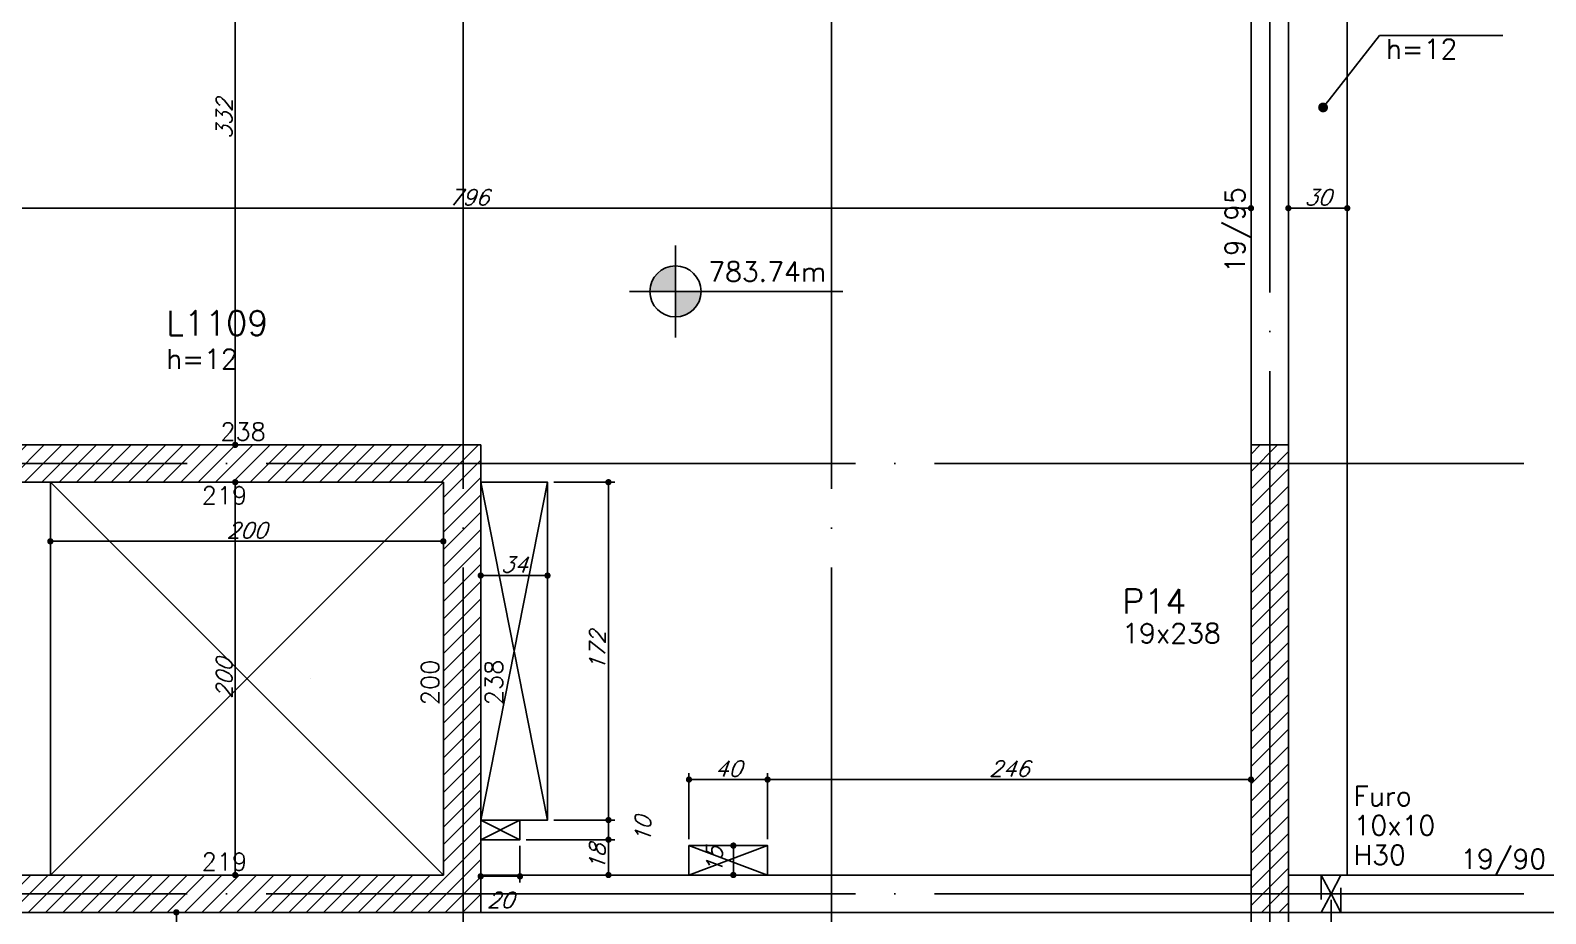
# Model space of a CAD drawing. Extents: x -4723 to 4922, y -2048 to 2452.
# Drawn here: x -25 to 746, y 645 to 1095 of the extents above; entities that cross this region are included whole.
import ezdxf
from ezdxf import colors
from ezdxf.entities.mleader import LeaderData, LeaderLine
from ezdxf.enums import TextEntityAlignment as Align
from ezdxf.math import Vec2, Vec3

# ---------------------------------------------------------------- set-up
doc = ezdxf.new("R2010")
doc.units = 0
doc.header["$LTSCALE"] = 50
doc.header["$MEASUREMENT"] = 0
doc.linetypes.add('EIXO', pattern=[6.8, 6, -0.4, 0, -0.4])
doc.linetypes.add('HIDDEN', pattern=[0.375, 0.25, -0.125])
doc.layers.get('0').update_dxf_attribs({"linetype": 'CONTINUOUS'})
doc.layers.get('DEFPOINTS').update_dxf_attribs({"linetype": 'CONTINUOUS'})
for name, color, linetype in [('242', 3, 'CONTINUOUS'), ('F-AUX-RED', 1, 'CONTINUOUS'), ('F-COTAS', 106, 'CONTINUOUS'), ('F-COTAS-FUROS', 50, 'CONTINUOUS'), ('F-EIXO', 12, 'EIXO'), ('F-FURO-PAREDE', 2, 'HIDDEN'), ('F-FURO-PAREDE-TEXTOS', 2, 'CONTINUOUS'), ('F-LAJES', 3, 'CONTINUOUS'), ('F-LAJES-DIM', 2, 'CONTINUOUS'), ('F-LAJES-NOME', 4, 'CONTINUOUS'), ('F-NÍVEL-PLANTA', 2, 'CONTINUOUS'), ('F-PILARES-DIM', 172, 'CONTINUOUS'), ('F-PILARES-HACH', 174, 'CONTINUOUS'), ('F-PILARES-NOME', 170, 'CONTINUOUS'), ('F-PILARES-S', 170, 'CONTINUOUS'), ('F-TEXTO', 6, 'CONTINUOUS'), ('F-VIGAS', 3, 'CONTINUOUS'), ('F-VIGAS-DIM', 2, 'CONTINUOUS'), ('F-VÃO', 1, 'CONTINUOUS')]:
    doc.layers.add(name, color=color, linetype=linetype)
doc.styles.add('CP-TEXT-INCL', font='simplex.shx', dxfattribs={"oblique": 20})
doc.styles.add('MCP', font='simplex.shx')
doc.styles.add('ROMANS', font='simplex.shx')
doc.styles.get("Standard").update_dxf_attribs({"font": 'simplex.shx'})
doc.dimstyles.new('CP-COTAS-50', dxfattribs={"dimscale": 0.64, "dimtxt": 12.5, "dimasz": 5, "dimexe": 5, "dimexo": 5, "dimgap": 2.5, "dimtad": 1, "dimdec": 1, "dimdsep": 46, "dimtxsty": 'CP-TEXT-INCL', "dimblk1": 'DOT', "dimblk2": 'DOT', "dimsah": 1, "dimcen": 9, "dimclrd": 256, "dimclre": 256, "dimclrt": 256, "dimadec": 0, "dimazin": 0, "dimtfac": 1, "dimtdec": 1, "dimtmove": 2, "dimatfit": 3, "dimldrblk": 'DOT', "dimfxl": 0, "dimtolj": 1, "dimarcsym": 0})

# ---------------------------------------------------------------- blocks, each defined once
blk = doc.blocks.new('Nível - Planta')
at = {"layer": 'F-NÍVEL-PLANTA'}
h = blk.add_hatch(color=71, dxfattribs=at)
h.paths.add_polyline_path([(0, 0), (0, 0.26, 0.414214), (-0.26, 0)])
h.paths.add_polyline_path([(0.26, 0), (0, 0), (0, -0.26, 0.414214)])
for p, q in [((0, -0.469), (0, 0.469)), ((-0.469, 0), (1.704, 0))]:
    blk.add_line(p, q, dxfattribs=at)
blk.add_circle((0, 0), 0.26, dxfattribs=at)
at = {"layer": 'F-TEXTO', "color": 3, "style": 'MCP'}
blk.add_attdef('NÍVEL', (0.333, 0.102), '', height=0.2, dxfattribs=at)
blk = doc.blocks.new('_DOT')
at = {"color": 0, "linetype": 'ByBlock'}
blk.add_line((-0.5, 0), (-1, 0), dxfattribs=at)
at = {"color": 0, "linetype": 'ByBlock', "const_width": 0.5}
blk.add_lwpolyline([(-0.25, 0, 1), (0.25, 0, 1)], format="xyb", close=True, dxfattribs=at)
blk = doc.blocks.new('*D52')
at = {"layer": 'DEFPOINTS', "color": 0, "linetype": 'Continuous', "transparency": 16777216}
for p in [(49.12, 645.5), (49.12, 645.5), (49.12, 493.5)]:
    blk.add_point(p, dxfattribs=at)
at = {"layer": 'F-COTAS', "linetype": 'Continuous', "lineweight": -2, "transparency": 16777216}
blk.add_line((49.12, 496.7), (49.12, 642.3), dxfattribs=at)
at = {"layer": 'F-COTAS', "linetype": 'Continuous', "lineweight": -2, "transparency": 16777216, "xscale": 3.2, "yscale": 3.2, "zscale": 3.2}
for p, rotation in [((49.12, 645.5), 90), ((49.12, 493.5), 270)]:
    blk.add_blockref('_DOT', p, dxfattribs=dict(at, rotation=rotation))
at = {"layer": 'F-COTAS', "linetype": 'Continuous', "transparency": 16777216, "insert": (43.52, 569.5), "char_height": 8, "attachment_point": 5, "rotation": 90, "style": 'CP-TEXT-INCL'}
blk.add_mtext('\\A1;152', dxfattribs=at)
blk = doc.blocks.new('*D53')
at = {"layer": 'DEFPOINTS', "color": 0, "linetype": 'Continuous', "transparency": 16777216}
for p in [(79.07, 864.5), (79.07, 864.5), (79.07, 664.5)]:
    blk.add_point(p, dxfattribs=at)
at = {"layer": 'F-COTAS', "linetype": 'Continuous', "lineweight": -2, "transparency": 16777216}
blk.add_line((79.07, 667.7), (79.07, 861.3), dxfattribs=at)
at = {"layer": 'F-COTAS', "linetype": 'Continuous', "lineweight": -2, "transparency": 16777216, "xscale": 3.2, "yscale": 3.2, "zscale": 3.2}
for p, rotation in [((79.07, 864.5), 90), ((79.07, 664.5), 270)]:
    blk.add_blockref('_DOT', p, dxfattribs=dict(at, rotation=rotation))
at = {"layer": 'F-COTAS', "linetype": 'Continuous', "transparency": 16777216, "insert": (73.47, 764.5), "char_height": 8, "attachment_point": 5, "rotation": 90, "style": 'CP-TEXT-INCL'}
blk.add_mtext('\\A1;200', dxfattribs=at)
blk = doc.blocks.new('*D54')
at = {"layer": 'DEFPOINTS', "color": 0, "linetype": 'Continuous', "transparency": 16777216}
for p in [(79.07, 1215.5), (79.07, 1215.5), (79.07, 883.5)]:
    blk.add_point(p, dxfattribs=at)
at = {"layer": 'F-COTAS', "linetype": 'Continuous', "lineweight": -2, "transparency": 16777216}
blk.add_line((79.07, 886.7), (79.07, 1212.3), dxfattribs=at)
at = {"layer": 'F-COTAS', "linetype": 'Continuous', "lineweight": -2, "transparency": 16777216, "xscale": 3.2, "yscale": 3.2, "zscale": 3.2}
for p, rotation in [((79.07, 1215.5), 90), ((79.07, 883.5), 270)]:
    blk.add_blockref('_DOT', p, dxfattribs=dict(at, rotation=rotation))
at = {"layer": 'F-COTAS', "linetype": 'Continuous', "transparency": 16777216, "insert": (73.47, 1049.5), "char_height": 8, "attachment_point": 5, "rotation": 90, "style": 'CP-TEXT-INCL'}
blk.add_mtext('\\A1;332', dxfattribs=at)
blk = doc.blocks.new('*D84')
at = {"layer": 'DEFPOINTS', "color": 0, "linetype": 'Continuous', "transparency": 16777216}
for p in [(-200, 1003.98), (596, 1003.98), (596, 1003.98)]:
    blk.add_point(p, dxfattribs=at)
at = {"layer": 'F-COTAS', "linetype": 'Continuous', "lineweight": -2, "transparency": 16777216}
blk.add_line((-196.8, 1003.98), (592.8, 1003.98), dxfattribs=at)
at = {"layer": 'F-COTAS', "linetype": 'Continuous', "lineweight": -2, "transparency": 16777216, "xscale": 3.2, "yscale": 3.2, "zscale": 3.2, "rotation": 180}
blk.add_blockref('_DOT', (-200, 1003.98), dxfattribs=at)
at = {"layer": 'F-COTAS', "linetype": 'Continuous', "lineweight": -2, "transparency": 16777216, "xscale": 3.2, "yscale": 3.2, "zscale": 3.2}
blk.add_blockref('_DOT', (596, 1003.98), dxfattribs=at)
at = {"layer": 'F-COTAS', "linetype": 'Continuous', "transparency": 16777216, "insert": (198, 1009.58), "char_height": 8, "attachment_point": 5, "style": 'CP-TEXT-INCL'}
blk.add_mtext('\\A1;796', dxfattribs=at)
blk = doc.blocks.new('*D85')
at = {"layer": 'DEFPOINTS', "color": 0, "linetype": 'Continuous', "transparency": 16777216}
for p in [(615, 1003.98), (645, 1003.98), (645, 1003.98)]:
    blk.add_point(p, dxfattribs=at)
at = {"layer": 'F-COTAS', "linetype": 'Continuous', "lineweight": -2, "transparency": 16777216}
blk.add_line((618.2, 1003.98), (641.8, 1003.98), dxfattribs=at)
at = {"layer": 'F-COTAS', "linetype": 'Continuous', "lineweight": -2, "transparency": 16777216, "xscale": 3.2, "yscale": 3.2, "zscale": 3.2, "rotation": 180}
blk.add_blockref('_DOT', (615, 1003.98), dxfattribs=at)
at = {"layer": 'F-COTAS', "linetype": 'Continuous', "lineweight": -2, "transparency": 16777216, "xscale": 3.2, "yscale": 3.2, "zscale": 3.2}
blk.add_blockref('_DOT', (645, 1003.98), dxfattribs=at)
at = {"layer": 'F-COTAS', "linetype": 'Continuous', "transparency": 16777216, "insert": (630, 1009.58), "char_height": 8, "attachment_point": 5, "style": 'CP-TEXT-INCL'}
blk.add_mtext('\\A1;30', dxfattribs=at)
blk = doc.blocks.new('*U152')
at = {"layer": 'F-EIXO'}
blk.add_line((0, 0), (7197, 0), dxfattribs=at)
at = {"layer": 'F-TEXTO', "style": 'ROMANS'}
blk.add_attdef('EIXO', text='', height=17.5, dxfattribs=at).set_placement((-28.2072, 0), align=Align.MIDDLE_CENTER)
blk = doc.blocks.new('*U155')
at = {"layer": 'F-EIXO'}
blk.add_line((0, 0), (7197, 0), dxfattribs=at)
at = {"layer": 'F-TEXTO', "style": 'ROMANS'}
blk.add_attdef('EIXO', text='', height=17.5, dxfattribs=at).set_placement((-28.2072, 0), align=Align.MIDDLE_CENTER)
blk = doc.blocks.new('*U159')
at = {"layer": 'F-EIXO'}
blk.add_line((0, 0), (0, -2655), dxfattribs=at)
at = {"layer": 'F-TEXTO', "style": 'ROMANS'}
blk.add_attdef('EIXO', text='', height=17.5, rotation=360, dxfattribs=at).set_placement((0, 28.21), align=Align.MIDDLE_CENTER)
blk = doc.blocks.new('*U164')
at = {"layer": 'F-EIXO'}
blk.add_line((0, 0), (0, -2755), dxfattribs=at)
at = {"layer": 'F-TEXTO', "style": 'ROMANS'}
blk.add_attdef('EIXO', text='', height=17.5, rotation=360, dxfattribs=at).set_placement((0, 28.2072), align=Align.MIDDLE_CENTER)
blk = doc.blocks.new('*U165')
at = {"layer": 'F-EIXO'}
blk.add_line((0, 0), (0, -2655), dxfattribs=at)
at = {"layer": 'F-TEXTO', "style": 'ROMANS'}
blk.add_attdef('EIXO', text='', height=17.5, rotation=360, dxfattribs=at).set_placement((0, 28.21), align=Align.MIDDLE_CENTER)
blk = doc.blocks.new('*U346')
at = {"layer": 'F-VÃO'}
for p, q in [((0, 0), (34, 172)), ((0, 172), (34, 0))]:
    blk.add_line(p, q, dxfattribs=at)
at = {"layer": 'F-VÃO', "color": 3}
blk.add_lwpolyline([(0, 0), (34, 0), (34, 172), (0, 172)], close=True, dxfattribs=at)
blk = doc.blocks.new('*D430')
at = {"layer": 'DEFPOINTS', "color": 0, "linetype": 'Continuous', "transparency": 16777216}
for p in [(238, 864.5), (269.02, 864.5), (238, 692.5)]:
    blk.add_point(p, dxfattribs=at)
at = {"layer": 'F-COTAS-FUROS', "linetype": 'Continuous', "lineweight": -2, "transparency": 16777216}
for p, q in [((241.2, 864.5), (272.22, 864.5)), ((269.02, 695.7), (269.02, 861.3)), ((241.2, 692.5), (272.22, 692.5))]:
    blk.add_line(p, q, dxfattribs=at)
at = {"layer": 'F-COTAS-FUROS', "linetype": 'Continuous', "lineweight": -2, "transparency": 16777216, "xscale": 3.2, "yscale": 3.2, "zscale": 3.2}
for p, rotation in [((269.02, 864.5), 90), ((269.02, 692.5), 270)]:
    blk.add_blockref('_DOT', p, dxfattribs=dict(at, rotation=rotation))
at = {"layer": 'F-COTAS-FUROS', "linetype": 'Continuous', "transparency": 16777216, "insert": (263.42, 778.5), "char_height": 8, "attachment_point": 5, "rotation": 90, "style": 'CP-TEXT-INCL'}
blk.add_mtext('\\A1;172', dxfattribs=at)
blk = doc.blocks.new('*D431')
at = {"layer": 'DEFPOINTS', "color": 0, "linetype": 'Continuous', "transparency": 16777216}
for p in [(238, 816.98), (204, 803.1), (238, 803.1)]:
    blk.add_point(p, dxfattribs=at)
at = {"layer": 'F-COTAS-FUROS', "linetype": 'Continuous', "lineweight": -2, "transparency": 16777216}
for p, q in [((204, 806.3), (204, 820.18)), ((238, 806.3), (238, 820.18)), ((207.2, 816.98), (234.8, 816.98))]:
    blk.add_line(p, q, dxfattribs=at)
at = {"layer": 'F-COTAS-FUROS', "linetype": 'Continuous', "lineweight": -2, "transparency": 16777216, "xscale": 3.2, "yscale": 3.2, "zscale": 3.2, "rotation": 180}
blk.add_blockref('_DOT', (204, 816.98), dxfattribs=at)
at = {"layer": 'F-COTAS-FUROS', "linetype": 'Continuous', "lineweight": -2, "transparency": 16777216, "xscale": 3.2, "yscale": 3.2, "zscale": 3.2}
blk.add_blockref('_DOT', (238, 816.98), dxfattribs=at)
at = {"layer": 'F-COTAS-FUROS', "linetype": 'Continuous', "transparency": 16777216, "insert": (221, 822.58), "char_height": 8, "attachment_point": 5, "style": 'CP-TEXT-INCL'}
blk.add_mtext('\\A1;34', dxfattribs=at)
blk = doc.blocks.new('*U349')
at = {"layer": 'F-VÃO'}
for p, q in [((0, 0), (40, 15)), ((0, 15), (40, 0))]:
    blk.add_line(p, q, dxfattribs=at)
at = {"layer": 'F-VÃO', "color": 3}
blk.add_lwpolyline([(0, 0), (40, 0), (40, 15), (0, 15)], close=True, dxfattribs=at)
blk = doc.blocks.new('*D432')
at = {"layer": 'DEFPOINTS', "color": 0, "linetype": 'Continuous', "transparency": 16777216}
for p in [(350, 713.1), (310, 679.48), (350, 679.48)]:
    blk.add_point(p, dxfattribs=at)
at = {"layer": 'F-COTAS-FUROS', "linetype": 'Continuous', "lineweight": -2, "transparency": 16777216}
for p, q in [((310, 682.68), (310, 716.3)), ((313.2, 713.1), (346.8, 713.1)), ((350, 682.68), (350, 716.3))]:
    blk.add_line(p, q, dxfattribs=at)
at = {"layer": 'F-COTAS-FUROS', "linetype": 'Continuous', "lineweight": -2, "transparency": 16777216, "xscale": 3.2, "yscale": 3.2, "zscale": 3.2, "rotation": 180}
blk.add_blockref('_DOT', (310, 713.1), dxfattribs=at)
at = {"layer": 'F-COTAS-FUROS', "linetype": 'Continuous', "lineweight": -2, "transparency": 16777216, "xscale": 3.2, "yscale": 3.2, "zscale": 3.2}
blk.add_blockref('_DOT', (350, 713.1), dxfattribs=at)
at = {"layer": 'F-COTAS-FUROS', "linetype": 'Continuous', "transparency": 16777216, "insert": (330, 718.7), "char_height": 8, "attachment_point": 5, "style": 'CP-TEXT-INCL'}
blk.add_mtext('\\A1;40', dxfattribs=at)
blk = doc.blocks.new('*D433')
at = {"layer": 'DEFPOINTS', "color": 0, "linetype": 'Continuous', "transparency": 16777216}
for p in [(596, 713.1), (350, 679.48), (596, 679.48)]:
    blk.add_point(p, dxfattribs=at)
at = {"layer": 'F-COTAS-FUROS', "linetype": 'Continuous', "lineweight": -2, "transparency": 16777216}
for p, q in [((350, 682.68), (350, 716.3)), ((353.2, 713.1), (592.8, 713.1)), ((596, 682.68), (596, 716.3))]:
    blk.add_line(p, q, dxfattribs=at)
at = {"layer": 'F-COTAS-FUROS', "linetype": 'Continuous', "lineweight": -2, "transparency": 16777216, "xscale": 3.2, "yscale": 3.2, "zscale": 3.2, "rotation": 180}
blk.add_blockref('_DOT', (350, 713.1), dxfattribs=at)
at = {"layer": 'F-COTAS-FUROS', "linetype": 'Continuous', "lineweight": -2, "transparency": 16777216, "xscale": 3.2, "yscale": 3.2, "zscale": 3.2}
blk.add_blockref('_DOT', (596, 713.1), dxfattribs=at)
at = {"layer": 'F-COTAS-FUROS', "linetype": 'Continuous', "transparency": 16777216, "insert": (473, 718.7), "char_height": 8, "attachment_point": 5, "style": 'CP-TEXT-INCL'}
blk.add_mtext('\\A1;246', dxfattribs=at)
blk = doc.blocks.new('*D434')
at = {"layer": 'DEFPOINTS', "color": 0, "linetype": 'Continuous', "transparency": 16777216}
for p in [(332.58, 679.48), (350, 679.48), (350, 664.5)]:
    blk.add_point(p, dxfattribs=at)
at = {"layer": 'F-COTAS-FUROS', "linetype": 'Continuous', "lineweight": -2, "transparency": 16777216}
for p, q in [((346.8, 679.48), (329.38, 679.48)), ((332.58, 667.7), (332.58, 676.28)), ((346.8, 664.5), (329.38, 664.5))]:
    blk.add_line(p, q, dxfattribs=at)
at = {"layer": 'F-COTAS-FUROS', "linetype": 'Continuous', "lineweight": -2, "transparency": 16777216, "xscale": 3.2, "yscale": 3.2, "zscale": 3.2}
for p, rotation in [((332.58, 679.48), 90), ((332.58, 664.5), 270)]:
    blk.add_blockref('_DOT', p, dxfattribs=dict(at, rotation=rotation))
at = {"layer": 'F-COTAS-FUROS', "linetype": 'Continuous', "transparency": 16777216, "insert": (322.98, 671.99), "char_height": 8, "attachment_point": 5, "rotation": 90, "style": 'CP-TEXT-INCL'}
blk.add_mtext('\\A1;15', dxfattribs=at)
blk = doc.blocks.new('*U478')
at = {"layer": 'F-VÃO'}
for p, q in [((0, 0), (20, 10)), ((0, 10), (20, 0))]:
    blk.add_line(p, q, dxfattribs=at)
at = {"layer": 'F-VÃO', "color": 3}
blk.add_lwpolyline([(0, 0), (20, 0), (20, 10), (0, 10)], close=True, dxfattribs=at)
blk = doc.blocks.new('*D481')
at = {"layer": 'DEFPOINTS', "color": 0, "linetype": 'Continuous', "transparency": 16777216}
for p in [(204, 682.5), (224, 682.5), (224, 663.84)]:
    blk.add_point(p, dxfattribs=at)
at = {"layer": 'F-COTAS-FUROS', "linetype": 'Continuous', "lineweight": -2, "transparency": 16777216}
for p, q in [((204, 679.3), (204, 660.64)), ((224, 679.3), (224, 660.64)), ((207.2, 663.84), (220.8, 663.84))]:
    blk.add_line(p, q, dxfattribs=at)
at = {"layer": 'F-COTAS-FUROS', "linetype": 'Continuous', "lineweight": -2, "transparency": 16777216, "xscale": 3.2, "yscale": 3.2, "zscale": 3.2, "rotation": 180}
blk.add_blockref('_DOT', (204, 663.84), dxfattribs=at)
at = {"layer": 'F-COTAS-FUROS', "linetype": 'Continuous', "lineweight": -2, "transparency": 16777216, "xscale": 3.2, "yscale": 3.2, "zscale": 3.2}
blk.add_blockref('_DOT', (224, 663.84), dxfattribs=at)
at = {"layer": 'F-COTAS-FUROS', "linetype": 'Continuous', "transparency": 16777216, "insert": (214, 651.75), "char_height": 8, "attachment_point": 5, "style": 'CP-TEXT-INCL'}
blk.add_mtext('\\A1;20', dxfattribs=at)
blk = doc.blocks.new('*D482')
at = {"layer": 'DEFPOINTS', "color": 0, "linetype": 'Continuous', "transparency": 16777216}
for p in [(238, 692.5), (269.02, 692.5), (224, 682.5)]:
    blk.add_point(p, dxfattribs=at)
at = {"layer": 'F-COTAS-FUROS', "linetype": 'Continuous', "lineweight": -2, "transparency": 16777216}
for p, q in [((241.2, 692.5), (272.22, 692.5)), ((269.02, 685.7), (269.02, 689.3)), ((227.2, 682.5), (272.22, 682.5))]:
    blk.add_line(p, q, dxfattribs=at)
at = {"layer": 'F-COTAS-FUROS', "linetype": 'Continuous', "lineweight": -2, "transparency": 16777216, "xscale": 3.2, "yscale": 3.2, "zscale": 3.2}
for p, rotation in [((269.02, 692.5), 90), ((269.02, 682.5), 270)]:
    blk.add_blockref('_DOT', p, dxfattribs=dict(at, rotation=rotation))
at = {"layer": 'F-COTAS-FUROS', "linetype": 'Continuous', "transparency": 16777216, "insert": (286.62, 687.5), "char_height": 8, "attachment_point": 5, "rotation": 90, "style": 'CP-TEXT-INCL'}
blk.add_mtext('\\A1;10', dxfattribs=at)
blk = doc.blocks.new('*D483')
at = {"layer": 'DEFPOINTS', "color": 0, "linetype": 'Continuous', "transparency": 16777216}
for p in [(257.33, 682.5), (269.02, 682.5), (257.33, 664.5)]:
    blk.add_point(p, dxfattribs=at)
at = {"layer": 'F-COTAS-FUROS', "linetype": 'Continuous', "lineweight": -2, "transparency": 16777216}
for p, q in [((260.53, 682.5), (272.22, 682.5)), ((269.02, 667.7), (269.02, 679.3)), ((260.53, 664.5), (272.22, 664.5))]:
    blk.add_line(p, q, dxfattribs=at)
at = {"layer": 'F-COTAS-FUROS', "linetype": 'Continuous', "lineweight": -2, "transparency": 16777216, "xscale": 3.2, "yscale": 3.2, "zscale": 3.2}
for p, rotation in [((269.02, 682.5), 90), ((269.02, 664.5), 270)]:
    blk.add_blockref('_DOT', p, dxfattribs=dict(at, rotation=rotation))
at = {"layer": 'F-COTAS-FUROS', "linetype": 'Continuous', "transparency": 16777216, "insert": (263.42, 673.5), "char_height": 8, "attachment_point": 5, "rotation": 90, "style": 'CP-TEXT-INCL'}
blk.add_mtext('\\A1;18', dxfattribs=at)
blk = doc.blocks.new('*D499')
at = {"layer": 'DEFPOINTS', "color": 0, "linetype": 'Continuous', "transparency": 16777216}
for p in [(185, 834.4), (-15, 821.79), (185, 821.79)]:
    blk.add_point(p, dxfattribs=at)
at = {"layer": 'F-COTAS', "linetype": 'Continuous', "lineweight": -2, "transparency": 16777216}
for p, q in [((-15, 824.99), (-15, 837.6)), ((-11.8, 834.4), (181.8, 834.4)), ((185, 824.99), (185, 837.6))]:
    blk.add_line(p, q, dxfattribs=at)
at = {"layer": 'F-COTAS', "linetype": 'Continuous', "lineweight": -2, "transparency": 16777216, "xscale": 3.2, "yscale": 3.2, "zscale": 3.2, "rotation": 180}
blk.add_blockref('_DOT', (-15, 834.4), dxfattribs=at)
at = {"layer": 'F-COTAS', "linetype": 'Continuous', "lineweight": -2, "transparency": 16777216, "xscale": 3.2, "yscale": 3.2, "zscale": 3.2}
blk.add_blockref('_DOT', (185, 834.4), dxfattribs=at)
at = {"layer": 'F-COTAS', "linetype": 'Continuous', "transparency": 16777216, "insert": (85, 840), "char_height": 8, "attachment_point": 5, "style": 'CP-TEXT-INCL'}
blk.add_mtext('\\A1;200', dxfattribs=at)
blk = doc.blocks.new('*D520')
at = {"layer": 'DEFPOINTS', "color": 0, "linetype": 'Continuous', "transparency": 16777216}
for p in [(636.75, 655), (615, 636.19), (615, 621.67)]:
    blk.add_point(p, dxfattribs=at)
at = {"layer": 'F-COTAS-FUROS', "linetype": 'Continuous', "lineweight": -2, "transparency": 16777216}
for p, q in [((636.75, 651.8), (636.75, 618.47)), ((615, 632.99), (615, 618.47)), ((633.55, 621.67), (618.2, 621.67))]:
    blk.add_line(p, q, dxfattribs=at)
at = {"layer": 'F-COTAS-FUROS', "linetype": 'Continuous', "lineweight": -2, "transparency": 16777216, "xscale": 3.2, "yscale": 3.2, "zscale": 3.2, "rotation": 180}
blk.add_blockref('_DOT', (615, 621.67), dxfattribs=at)
at = {"layer": 'F-COTAS-FUROS', "linetype": 'Continuous', "lineweight": -2, "transparency": 16777216, "xscale": 3.2, "yscale": 3.2, "zscale": 3.2}
blk.add_blockref('_DOT', (636.75, 621.67), dxfattribs=at)
at = {"layer": 'F-COTAS-FUROS', "linetype": 'Continuous', "transparency": 16777216, "insert": (625.88, 629.55), "char_height": 8, "attachment_point": 5, "style": 'CP-TEXT-INCL'}
blk.add_mtext('\\A1;22', dxfattribs=at)

msp = doc.modelspace()

# ---------------------------------------------------------------- hatches: boundary and pattern name
at = {"layer": 'F-PILARES-HACH', "linetype": 'Continuous'}
h = msp.add_hatch(dxfattribs=at)
h.set_pattern_fill('ANSI31', color=256, scale=50, style=0)
h.paths.add_polyline_path([(204, 645.5), (204, 883.5), (-34, 883.5), (-34, 864.5), (185, 864.5), (185, 664.5), (-34, 664.5), (-34, 645.5)], flags=16)
h = msp.add_hatch(dxfattribs=at)
h.set_pattern_fill('ANSI31', color=256, scale=50, style=0)
h.paths.add_polyline_path([(596, 645.5), (615, 645.5), (615, 883.5), (596, 883.5)], flags=16)

# ---------------------------------------------------------------- linework, layer by layer
at = {"layer": '242', "linetype": 'Continuous'}
for p, q in [((117.396, 764.5), (117.396, 764.5)), ((605.5, 764.5), (605.5, 764.5)), ((194.5, 655), (194.5, 655))]:
    msp.add_line(p, q, dxfattribs=at)
at = {"layer": 'F-FURO-PAREDE'}
msp.add_lwpolyline([(636.747, 655), (631.747, 645.5), (641.747, 645.5), (636.747, 655), (641.747, 645.5), (641.747, 664.5), (636.747, 655), (641.747, 664.5), (631.747, 664.5), (636.747, 655), (631.747, 664.5), (631.747, 645.5), (636.747, 655)], dxfattribs=at)
at = {"layer": 'F-LAJES', "linetype": 'Continuous'}
msp.add_line((645, 1395.5), (645, 664.5), dxfattribs=at)
at = {"layer": 'F-PILARES-S', "linetype": 'Continuous'}
for points in [[(204, 645.5), (204, 883.5), (-34, 883.5), (-34, 864.5), (185, 864.5), (185, 664.5), (-34, 664.5), (-34, 645.5), (204, 645.5)], [(596, 645.5), (615, 645.5), (615, 883.5), (596, 883.5), (596, 645.5)]]:
    msp.add_lwpolyline(points, dxfattribs=at)
at = {"layer": 'F-VIGAS'}
for points in [[(596, 1215.5), (596, 883.5)], [(615, 883.5), (615, 1215.5)], [(-15, 664.5), (-15, 864.5)], [(596, 664.5), (204, 664.5)], [(1276, 664.5), (615, 664.5)], [(204, 645.5), (596, 645.5)], [(596, 645.5), (596, 493.5)], [(615, 493.5), (615, 645.5)], [(615, 645.5), (1276, 645.5)]]:
    msp.add_lwpolyline(points, dxfattribs=at)
at = {"layer": 'F-VÃO'}
for p, q in [((-15, 664.5), (185, 864.5)), ((-15, 864.5), (185, 664.5))]:
    msp.add_line(p, q, dxfattribs=at)

# ---------------------------------------------------------------- block references
at = {"layer": 'F-EIXO', "linetype": 'Continuous'}
for name, p in [('*U164', (605.5, 1941.357)), ('*U159', (195, 1841.357)), ('*U165', (382.5, 1841.357)), ('*U155', (-3646.32, 874)), ('*U152', (-3646.32, 655))]:
    msp.add_blockref(name, p, dxfattribs=at)
at = {"layer": 'F-NÍVEL-PLANTA', "linetype": 'Continuous', "xscale": 50, "yscale": 50, "zscale": 50}
msp.add_blockref('Nível - Planta', (303.125, 961.606), dxfattribs=at).add_auto_attribs({'NÍVEL': '783.74m'})
at = {"layer": 'F-VÃO', "linetype": 'Continuous'}
for name, p in [('*U346', (204, 692.5)), ('*U478', (204, 682.5)), ('*U349', (310, 664.475))]:
    msp.add_blockref(name, p, dxfattribs=at)

# ---------------------------------------------------------------- texts
at = {"layer": 'F-FURO-PAREDE-TEXTOS', "linetype": 'Continuous', "style": 'MCP'}
for s, p in [('Furo', (648.219, 699.753)), ('10x10', (648.219, 684.753)), ('H30', (648.219, 669.753))]:
    msp.add_text(s, height=10, dxfattribs=at).set_placement(p)
at = {"layer": 'F-LAJES-DIM', "linetype": 'Continuous', "style": 'MCP'}
for p in [(664.564, 1080.102), (43.931, 922.266)]:
    msp.add_text('h=12', height=10, dxfattribs=at).set_placement(p)
at = {"layer": 'F-LAJES-NOME', "linetype": 'Continuous', "style": 'MCP'}
msp.add_text('L1109', height=12.5, dxfattribs=at).set_placement((43.931, 939.266))
at = {"layer": 'F-PILARES-DIM', "linetype": 'Continuous', "style": 'MCP'}
for s, height, p in [('238', 9, (71.5, 885.75)), ('219', 9, (62, 853.25)), ('19x238', 10, (530.456, 782.597)), ('219', 9, (62, 666.75))]:
    msp.add_text(s, height=height, dxfattribs=at).set_placement(p)
for s, p in [('200', (182.75, 751)), ('238', (215.25, 751))]:
    msp.add_text(s, height=9, rotation=90, dxfattribs=at).set_placement(p)
at = {"layer": 'F-PILARES-NOME', "linetype": 'Continuous', "style": 'MCP'}
msp.add_text('P14', height=12.5, dxfattribs=at).set_placement((530.456, 797.597))
at = {"layer": 'F-VIGAS-DIM', "linetype": 'Continuous', "style": 'MCP'}
msp.add_text('19/95', height=10, rotation=90, dxfattribs=at).set_placement((592.875, 971))
msp.add_text('19/90', height=10, dxfattribs=at).set_placement((702.5, 667.625))

# ---------------------------------------------------------------- dimensions: what is measured, and where the dimension line sits
at = {"layer": 'F-COTAS', "linetype": 'Continuous'}
for base, p1, p2, angle, picture, middle in [((79.068, 1215.5), (79.068, 883.5), (79.068, 1215.5), 270, '*D54', (73.468, 1049.5)), ((596, 1003.976), (-200, 1003.976), (596, 1003.976), 180, '*D84', (198, 1009.576)), ((645, 1003.976), (615, 1003.976), (645, 1003.976), 180, '*D85', (630, 1009.576)), ((79.068, 864.5), (79.068, 664.5), (79.068, 864.5), 270, '*D53', (73.468, 764.5)), ((49.117, 645.5), (49.117, 493.5), (49.117, 645.5), 270, '*D52', (43.517, 569.5))]:
    dim = msp.add_linear_dim(base=base, p1=p1, p2=p2, angle=angle, dimstyle='CP-COTAS-50', dxfattribs=at)
    dim.commit()
    dim.dimension.update_dxf_attribs({"geometry": picture, "text_midpoint": middle})
dim = msp.add_linear_dim(base=(185, 834.404), p1=(-15, 821.792), p2=(185, 821.792), dimstyle='CP-COTAS-50', override={"dimfxl": 7.5}, dxfattribs=at)
dim.commit()
dim.dimension.update_dxf_attribs({"geometry": '*D499', "text_midpoint": (85, 840.004)})
at = {"layer": 'F-COTAS-FUROS', "linetype": 'Continuous'}
for base, p1, p2, picture, middle in [((269.024, 864.5), (238, 692.5), (238, 864.5), '*D430', (263.424, 778.5)), ((269.024, 692.5), (224, 682.5), (238, 692.5), '*D482', (286.624, 687.5)), ((269.024, 682.5), (257.335, 664.5), (257.335, 682.5), '*D483', (263.424, 673.5)), ((332.58, 679.475), (350, 664.5), (350, 679.475), '*D434', (322.98, 671.988))]:
    dim = msp.add_linear_dim(base=base, p1=p1, p2=p2, angle=90, dimstyle='CP-COTAS-50', override={"dimdec": 0, "dimfxl": 7.5}, dxfattribs=at)
    dim.commit()
    dim.dimension.update_dxf_attribs({"geometry": picture, "text_midpoint": middle})
for base, p1, p2, picture, middle in [((238, 816.976), (204, 803.096), (238, 803.096), '*D431', (221, 822.576)), ((350, 713.104), (310, 679.475), (350, 679.475), '*D432', (330, 718.704)), ((596, 713.104), (350, 679.475), (596, 679.475), '*D433', (473, 718.704))]:
    dim = msp.add_linear_dim(base=base, p1=p1, p2=p2, dimstyle='CP-COTAS-50', override={"dimdec": 0, "dimfxl": 7.5}, dxfattribs=at)
    dim.commit()
    dim.dimension.update_dxf_attribs({"geometry": picture, "text_midpoint": middle})
for base, p1, p2, picture, middle in [((224, 663.838), (204, 682.5), (224, 682.5), '*D481', (214, 651.749)), ((615, 621.671), (636.747, 655), (615, 636.194), '*D520', (625.885, 629.555))]:
    dim = msp.add_linear_dim(base=base, p1=p1, p2=p2, dimstyle='CP-COTAS-50', override={"dimdec": 0, "dimfxl": 7.5}, dxfattribs=at)
    dim.commit()
    dim.dimension.update_dxf_attribs({"geometry": picture, "text_midpoint": middle, "dimtype": 160})

# ---------------------------------------------------------------- leaders
at = {"layer": 'F-AUX-RED', "linetype": 'Continuous'}
ml = msp.add_multileader_mtext('Standard', dxfattribs=at)
ml.set_content('', color=256)
ml.set_leader_properties()
ml.set_arrow_properties(name='DOT')
ml.build(insert=Vec2(0, 0))
ml.multileader.update_dxf_attribs({"text_right_attachment_type": 6, "dogleg_length": 0.36, "arrow_head_size": 5})
ctx = ml.context
ctx.base_point, ctx.char_height, ctx.arrow_head_size, ctx.landing_gap_size, ctx.plane_origin = Vec3(724.213, 1091.944), 0.18, 5, 0.09, Vec3(632.676, 1055.281)
ctx.right_attachment = 6
notes = []
notes.append((ctx, [(0, (1, 1, 0), (661.359, 1091.944), (1, 0), 62.854, [(0, [(632.676, 1055.281)], 0, [])])]))
ctx.mtext.insert, ctx.mtext.flow_direction = Vec3(724.303, 1092.034), 5
for ctx, leaders in notes:
    for number, flags, end, landing, length, lines in leaders:
        leader = LeaderData()
        leader.index, (leader.has_last_leader_line, leader.has_dogleg_vector, leader.attachment_direction) = number, flags
        leader.last_leader_point, leader.dogleg_vector, leader.dogleg_length = Vec3(end), Vec3(landing), length
        for number, points, colour, breaks in lines:
            line = LeaderLine()
            line.index, line.vertices, line.color, line.breaks = number, Vec3.list(points), colors.encode_raw_color(colour), breaks
            leader.lines.append(line)
        ctx.leaders.append(leader)

doc.saveas('drawing.dxf')
